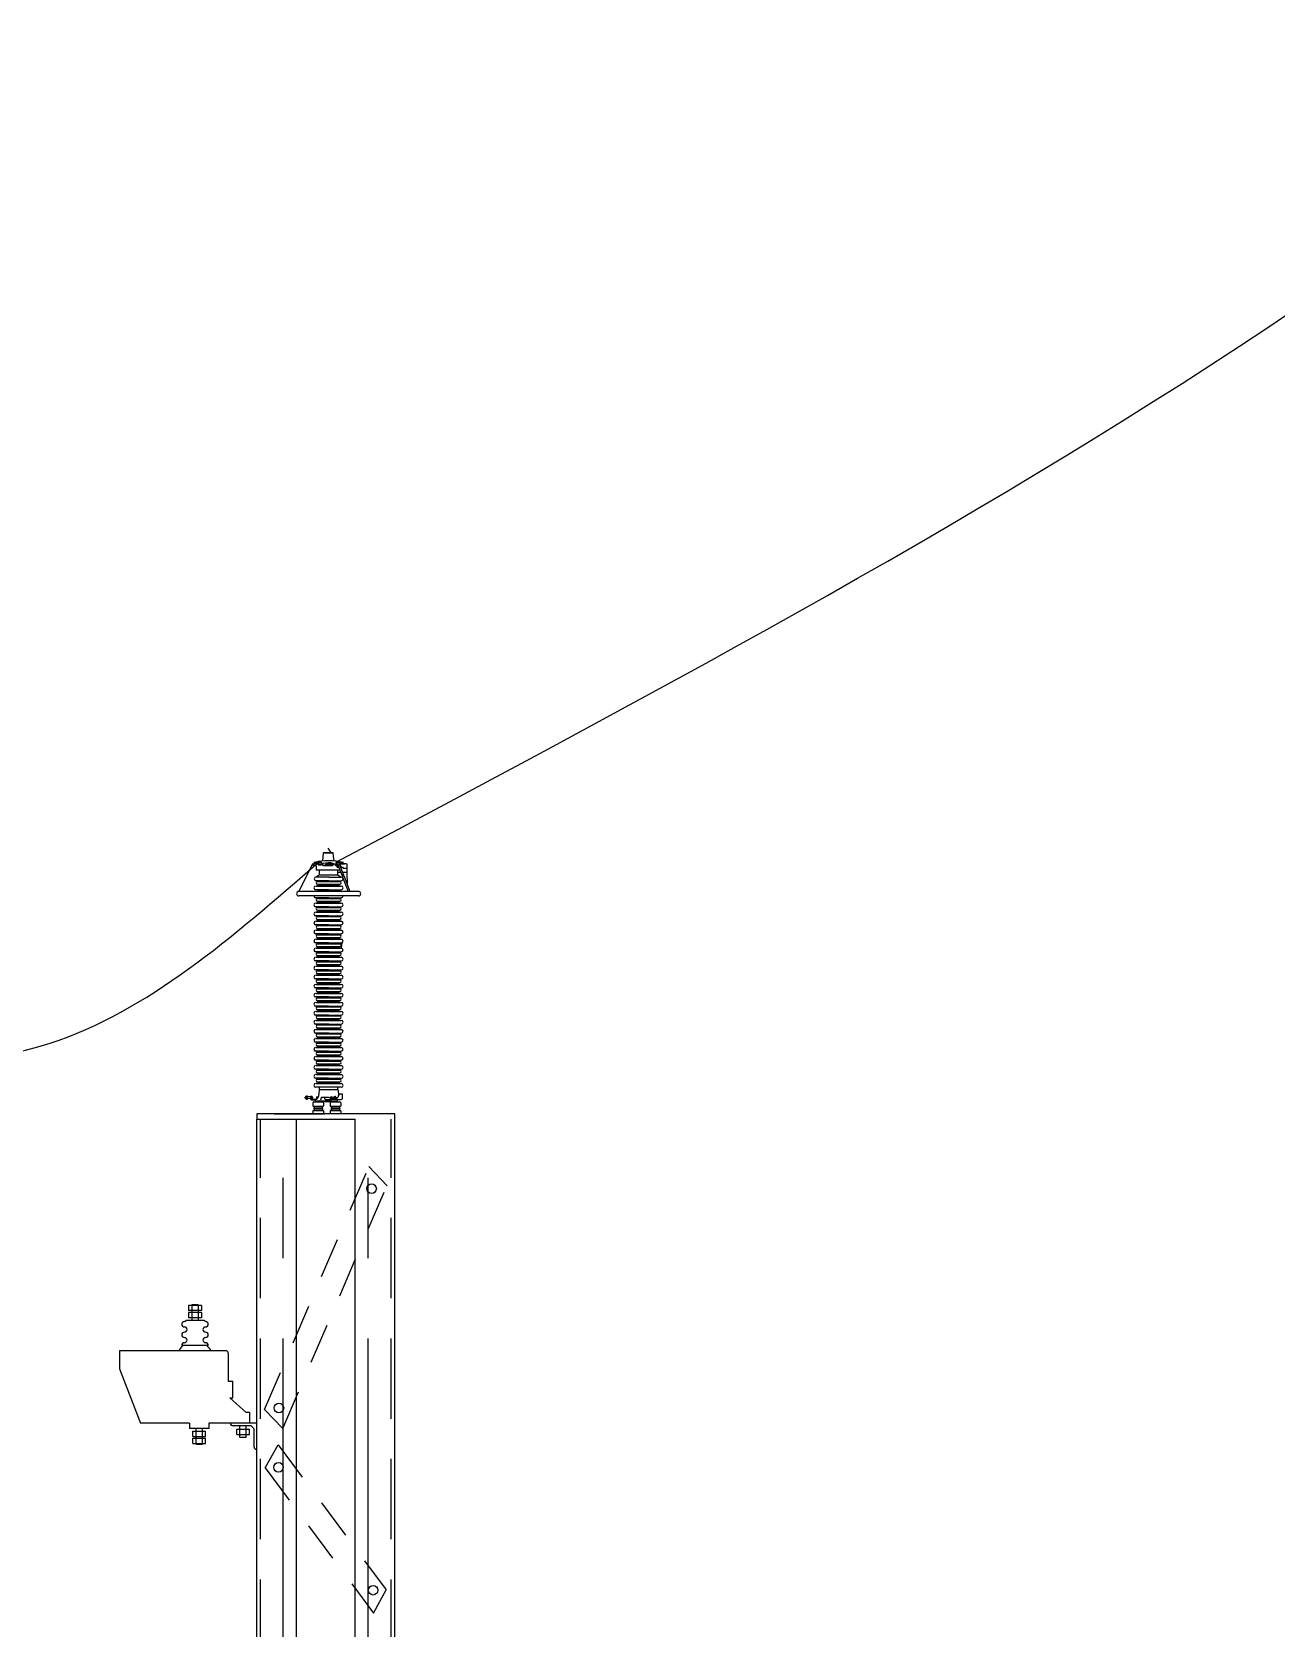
# Model space of a CAD drawing. Header units: inches. Extents: x 25.4 to 67.8, y 12.4 to 30.4.
# Drawn here: x 55.912 to 59.784, y 17.598 to 22.564 of the extents above; entities that cross this region are included whole.
import ezdxf

# ---------------------------------------------------------------- set-up
doc = ezdxf.new("R2010")
doc.units = ezdxf.units.IN
doc.header["$MEASUREMENT"] = 0
for name, pattern in [('CENTER', [2, 1.25, -0.25, 0.25, -0.25]), ('HIDDEN', [0.375, 0.25, -0.125]), ('HIDDEN2', [0.1875, 0.125, -0.0625])]:
    doc.linetypes.add(name, pattern=pattern)
for name, color, linetype in [('EST', 4, 'Continuous'), ('HUECO', 7, 'Continuous'), ('L50X5', 1, 'Continuous'), ('L75X7', 2, 'Continuous'), ('LAM10', 2, 'Continuous'), ('medidas', 3, 'Continuous'), ('OBJ', 7, 'Continuous')]:
    doc.layers.add(name, color=color, linetype=linetype)

msp = doc.modelspace()

# ---------------------------------------------------------------- linework, layer by layer
at = {"color": 2}
for p, q in [((56.78455, 19.97651), (56.74256, 19.89012)), ((56.78455, 19.97651), (56.81752, 19.97651)), ((56.78689, 19.97058), (56.7856, 19.97572)), ((56.7856, 19.97572), (56.81734, 19.97572)), ((56.78689, 19.97058), (56.79649, 19.97058)), ((56.78922, 19.98041), (56.80086, 19.98041)), ((56.79649, 19.97058), (56.79649, 19.95596)), ((56.80086, 19.98041), (56.80222, 19.97651)), ((56.80254, 19.98084), (56.8132, 19.98084)), ((56.80254, 19.98084), (56.80254, 19.97651)), ((56.80254, 19.97572), (56.80254, 19.9727)), ((56.80254, 19.9727), (56.8132, 19.9727)), ((56.80335, 19.98148), (56.80335, 19.98312)), ((56.80335, 19.98148), (56.81177, 19.98148)), ((56.80475, 19.98452), (56.81036, 19.98452)), ((56.80538, 19.98406), (56.80538, 19.98181)), ((56.808, 19.98406), (56.808, 19.98181)), ((56.81041, 19.98406), (56.81041, 19.98181)), ((56.81177, 19.98148), (56.81177, 19.98312)), ((56.8132, 19.98084), (56.8132, 19.9727)), ((56.81851, 20.00897), (56.81609, 19.98545)), ((56.81734, 19.97341), (56.81734, 19.97572)), ((56.81884, 19.96946), (56.81734, 19.97341)), ((56.81809, 19.97697), (56.81752, 19.97651)), ((56.84706, 19.97078), (56.81834, 19.97078)), ((56.84608, 19.96946), (56.81884, 19.96946)), ((56.84797, 20.01023), (56.81991, 20.01023)), ((56.82248, 20.01023), (56.84797, 20.01023)), ((56.82429, 19.97147), (56.82429, 19.97078)), ((56.85011, 19.97484), (56.82766, 19.97484)), ((56.85077, 19.97572), (56.84608, 19.96946)), ((56.84927, 19.97716), (56.85053, 19.97651)), ((56.85201, 19.98423), (56.84937, 20.00898)), ((56.85053, 19.97651), (56.86824, 19.97651)), ((56.85077, 19.97572), (56.8629, 19.97572)), ((56.856, 19.97058), (56.85729, 19.97572)), ((56.8629, 19.97572), (56.85729, 19.97572)), ((56.8629, 19.97572), (56.85729, 19.97572)), ((56.8629, 19.97572), (56.85729, 19.97572)), ((56.85772, 19.97463), (56.85772, 19.96935)), ((56.86332, 19.97463), (56.85772, 19.97463)), ((56.86535, 19.96935), (56.85772, 19.96935)), ((56.85869, 19.98038), (56.85869, 19.98202)), ((56.86711, 19.98038), (56.85869, 19.98038)), ((56.86002, 19.97463), (56.86002, 19.96935)), ((56.86004, 19.98296), (56.86004, 19.98072)), ((56.8657, 19.98343), (56.86009, 19.98343)), ((56.86052, 19.97572), (56.86052, 19.97463)), ((56.86052, 19.96935), (56.86052, 19.9668)), ((56.86306, 19.97529), (56.86054, 19.97555)), ((56.8632, 19.97494), (56.86054, 19.97521)), ((56.86236, 19.97463), (56.86054, 19.97482)), ((56.86561, 19.96866), (56.86054, 19.96918)), ((56.86575, 19.96831), (56.86054, 19.96884)), ((56.86591, 19.96789), (56.86054, 19.96844)), ((56.86605, 19.96753), (56.86054, 19.96809)), ((56.86619, 19.96717), (56.86054, 19.96775)), ((56.86641, 19.9668), (56.86054, 19.9674)), ((56.86548, 19.96902), (56.86223, 19.96935)), ((56.86293, 19.97565), (56.86225, 19.97572)), ((56.86246, 19.98296), (56.86246, 19.98072)), ((56.86259, 19.97651), (56.87637, 19.94071)), ((56.86335, 19.97463), (56.86335, 19.96935)), ((56.86508, 19.98296), (56.86508, 19.98072)), ((56.86711, 19.98038), (56.86711, 19.98202)), ((56.8696, 19.98041), (56.86824, 19.97651)), ((56.86824, 19.97651), (56.88148, 19.9421)), ((56.86854, 19.97572), (56.88485, 19.97572)), ((56.86964, 19.97572), (56.86854, 19.97572)), ((56.86964, 19.97572), (56.86854, 19.97572)), ((56.86964, 19.97572), (56.86854, 19.97572)), ((56.86964, 19.97572), (56.86854, 19.97572)), ((56.88123, 19.98041), (56.8696, 19.98041)), ((56.86964, 19.97572), (56.87318, 19.96615)), ((56.89012, 19.97572), (56.86999, 19.97572)), ((56.89012, 19.97572), (56.86999, 19.97572)), ((56.87406, 19.96744), (56.87271, 19.96742)), ((56.8728, 19.96467), (56.87318, 19.96615)), ((56.87318, 19.96615), (56.8782, 19.96615)), ((56.87493, 19.96615), (56.87406, 19.96744)), ((56.8782, 19.96615), (56.88048, 19.9625)), ((56.89326, 19.9625), (56.89326, 19.97258)), ((56.80715, 19.94192), (56.79592, 19.9349)), ((56.83523, 19.9349), (56.79592, 19.9349)), ((56.83523, 19.92367), (56.79592, 19.92367)), ((56.8705, 19.95596), (56.79649, 19.95596)), ((56.80013, 19.92086), (56.80715, 19.92367)), ((56.80013, 19.92086), (56.87033, 19.92086)), ((56.80715, 19.94192), (56.80715, 19.95596)), ((56.80715, 19.94192), (56.86331, 19.94192)), ((56.83523, 19.9349), (56.87454, 19.9349)), ((56.83523, 19.92367), (56.87454, 19.92367)), ((56.86331, 19.94192), (56.86331, 19.95596)), ((56.86331, 19.94192), (56.86331, 19.95596)), ((56.87306, 19.94932), (56.86331, 19.94932)), ((56.86331, 19.94192), (56.87454, 19.9349)), ((56.87033, 19.92086), (56.86331, 19.92367)), ((56.87637, 19.94071), (56.87723, 19.94199)), ((56.87723, 19.94199), (56.87856, 19.94119)), ((56.87754, 19.93766), (56.87856, 19.93919)), ((56.87754, 19.93766), (56.89583, 19.89012)), ((56.87856, 19.94119), (56.87949, 19.94239)), ((56.87856, 19.93919), (56.87989, 19.93839)), ((56.89139, 19.94932), (56.8787, 19.94932)), ((56.87949, 19.94239), (56.88148, 19.9421)), ((56.87989, 19.93839), (56.88083, 19.93959)), ((56.88048, 19.9625), (56.89326, 19.9625)), ((56.88083, 19.93959), (56.88254, 19.93935)), ((56.88254, 19.93935), (56.90148, 19.89012)), ((56.89139, 19.9625), (56.89139, 19.94932)), ((56.89139, 19.94932), (56.89289, 19.91244)), ((56.92789, 19.89012), (56.74256, 19.89012)), ((56.92789, 19.87608), (56.74256, 19.87608)), ((56.83523, 19.89558), (56.79469, 19.89558)), ((56.83523, 19.8708), (56.79469, 19.8708)), ((56.80715, 19.90962), (56.79592, 19.90681)), ((56.79592, 19.90681), (56.87454, 19.90681)), ((56.80715, 19.89276), (56.79659, 19.89012)), ((56.80013, 19.91243), (56.87033, 19.91243)), ((56.80013, 19.86799), (56.80715, 19.8708)), ((56.80013, 19.86799), (56.87033, 19.86799)), ((56.80715, 19.90962), (56.80715, 19.91243)), ((56.80715, 19.90962), (56.86331, 19.90962)), ((56.80715, 19.89276), (56.80715, 19.89558)), ((56.80715, 19.89276), (56.86331, 19.89276)), ((56.83523, 19.89558), (56.87454, 19.89558)), ((56.83523, 19.8708), (56.87454, 19.8708)), ((56.86331, 19.90962), (56.86331, 19.91243)), ((56.86331, 19.90962), (56.87454, 19.90681)), ((56.86331, 19.89276), (56.86331, 19.89558)), ((56.86331, 19.89276), (56.87387, 19.89012)), ((56.87033, 19.86799), (56.86331, 19.8708)), ((56.89356, 19.89603), (56.8938, 19.89012)), ((56.83523, 19.84271), (56.79469, 19.84271)), ((56.83523, 19.81462), (56.79469, 19.81462)), ((56.80715, 19.85675), (56.79592, 19.85394)), ((56.79592, 19.85394), (56.87454, 19.85394)), ((56.80715, 19.82866), (56.79592, 19.82585)), ((56.79592, 19.82585), (56.87454, 19.82585)), ((56.80013, 19.85957), (56.87033, 19.85957)), ((56.80013, 19.8399), (56.80715, 19.84271)), ((56.80013, 19.8399), (56.87033, 19.8399)), ((56.80013, 19.83148), (56.87033, 19.83148)), ((56.80013, 19.81181), (56.80715, 19.81462)), ((56.80715, 19.85675), (56.80715, 19.85957)), ((56.80715, 19.85675), (56.86331, 19.85675)), ((56.80715, 19.82866), (56.80715, 19.83148)), ((56.80715, 19.82866), (56.86331, 19.82866)), ((56.83523, 19.84271), (56.87454, 19.84271)), ((56.83523, 19.81462), (56.87454, 19.81462)), ((56.86331, 19.85675), (56.86331, 19.85957)), ((56.86331, 19.85675), (56.87454, 19.85394)), ((56.87033, 19.8399), (56.86331, 19.84271)), ((56.86331, 19.82866), (56.86331, 19.83148)), ((56.86331, 19.82866), (56.87454, 19.82585)), ((56.87033, 19.81181), (56.86331, 19.81462)), ((56.83523, 19.78653), (56.79469, 19.78653)), ((56.80715, 19.80057), (56.79592, 19.79777)), ((56.79592, 19.79777), (56.87454, 19.79777)), ((56.80715, 19.77249), (56.79592, 19.76968)), ((56.79592, 19.76968), (56.87454, 19.76968)), ((56.80013, 19.81181), (56.87033, 19.81181)), ((56.80013, 19.80339), (56.87033, 19.80339)), ((56.80013, 19.78373), (56.80715, 19.78653)), ((56.80013, 19.78373), (56.87033, 19.78373)), ((56.80013, 19.7753), (56.87033, 19.7753)), ((56.80715, 19.80057), (56.80715, 19.80339)), ((56.80715, 19.80057), (56.86331, 19.80057)), ((56.80715, 19.77249), (56.80715, 19.7753)), ((56.80715, 19.77249), (56.86331, 19.77249)), ((56.83523, 19.78653), (56.87454, 19.78653)), ((56.86331, 19.80057), (56.86331, 19.80339)), ((56.86331, 19.80057), (56.87454, 19.79777)), ((56.87033, 19.78373), (56.86331, 19.78653)), ((56.86331, 19.77249), (56.86331, 19.7753)), ((56.86331, 19.77249), (56.87454, 19.76968)), ((56.83523, 19.75845), (56.79469, 19.75845)), ((56.83523, 19.73036), (56.79469, 19.73036)), ((56.80715, 19.7444), (56.79592, 19.74159)), ((56.79592, 19.74159), (56.87454, 19.74159)), ((56.80715, 19.71631), (56.79592, 19.7135)), ((56.80013, 19.75564), (56.80715, 19.75845)), ((56.80013, 19.75564), (56.87033, 19.75564)), ((56.80013, 19.74721), (56.87033, 19.74721)), ((56.80013, 19.72755), (56.80715, 19.73036)), ((56.80013, 19.72755), (56.87033, 19.72755)), ((56.80013, 19.71913), (56.87033, 19.71913)), ((56.80715, 19.7444), (56.80715, 19.74721)), ((56.80715, 19.7444), (56.86331, 19.7444)), ((56.80715, 19.71631), (56.80715, 19.71913)), ((56.80715, 19.71631), (56.86331, 19.71631)), ((56.83523, 19.75845), (56.87454, 19.75845)), ((56.83523, 19.73036), (56.87454, 19.73036)), ((56.87033, 19.75564), (56.86331, 19.75845)), ((56.86331, 19.7444), (56.86331, 19.74721)), ((56.86331, 19.7444), (56.87454, 19.74159)), ((56.87033, 19.72755), (56.86331, 19.73036)), ((56.86331, 19.71631), (56.86331, 19.71913)), ((56.86331, 19.71631), (56.87454, 19.7135)), ((56.87484, 19.71349), (56.87754, 19.73122)), ((56.83523, 19.70227), (56.79469, 19.70227)), ((56.83523, 19.67418), (56.79469, 19.67418)), ((56.79592, 19.7135), (56.87454, 19.7135)), ((56.80715, 19.68822), (56.79592, 19.68541)), ((56.79592, 19.68541), (56.87454, 19.68541)), ((56.80013, 19.69946), (56.80715, 19.70227)), ((56.80013, 19.69946), (56.87033, 19.69946)), ((56.80013, 19.69104), (56.87033, 19.69104)), ((56.80013, 19.67137), (56.80715, 19.67418)), ((56.80013, 19.67137), (56.87033, 19.67137)), ((56.80715, 19.68822), (56.80715, 19.69104)), ((56.80715, 19.68822), (56.86331, 19.68822)), ((56.83523, 19.70227), (56.87454, 19.70227)), ((56.83523, 19.67418), (56.87454, 19.67418)), ((56.87033, 19.69946), (56.86331, 19.70227)), ((56.86331, 19.68822), (56.86331, 19.69104)), ((56.86331, 19.68822), (56.87454, 19.68541)), ((56.87033, 19.67137), (56.86331, 19.67418)), ((56.83523, 19.64609), (56.79469, 19.64609)), ((56.83523, 19.61801), (56.79469, 19.61801)), ((56.80715, 19.66013), (56.79592, 19.65733)), ((56.79592, 19.65733), (56.87454, 19.65733)), ((56.80715, 19.63205), (56.79592, 19.62924)), ((56.79592, 19.62924), (56.87454, 19.62924)), ((56.80013, 19.66295), (56.87033, 19.66295)), ((56.80013, 19.64329), (56.80715, 19.64609)), ((56.80013, 19.64329), (56.87033, 19.64329)), ((56.80013, 19.63486), (56.87033, 19.63486)), ((56.80013, 19.6152), (56.80715, 19.61801)), ((56.80013, 19.6152), (56.87033, 19.6152)), ((56.80715, 19.66013), (56.80715, 19.66295)), ((56.80715, 19.66013), (56.86331, 19.66013)), ((56.80715, 19.63205), (56.80715, 19.63486)), ((56.80715, 19.63205), (56.86331, 19.63205)), ((56.83523, 19.64609), (56.87454, 19.64609)), ((56.83523, 19.61801), (56.87454, 19.61801)), ((56.86331, 19.66013), (56.86331, 19.66295)), ((56.86331, 19.66013), (56.87454, 19.65733)), ((56.87033, 19.64329), (56.86331, 19.64609)), ((56.86331, 19.63205), (56.86331, 19.63486)), ((56.86331, 19.63205), (56.87454, 19.62924)), ((56.87033, 19.6152), (56.86331, 19.61801)), ((56.83523, 19.58992), (56.79469, 19.58992)), ((56.80715, 19.60396), (56.79592, 19.60115)), ((56.79592, 19.60115), (56.87454, 19.60115)), ((56.80715, 19.57587), (56.79592, 19.57306)), ((56.79592, 19.57306), (56.87454, 19.57306)), ((56.80013, 19.60677), (56.87033, 19.60677)), ((56.80013, 19.58711), (56.80715, 19.58992)), ((56.80013, 19.58711), (56.87033, 19.58711)), ((56.80013, 19.57869), (56.87033, 19.57869)), ((56.80715, 19.60396), (56.80715, 19.60677)), ((56.80715, 19.60396), (56.86331, 19.60396)), ((56.80715, 19.57587), (56.80715, 19.57869)), ((56.80715, 19.57587), (56.86331, 19.57587)), ((56.83523, 19.58992), (56.87454, 19.58992)), ((56.86331, 19.60396), (56.86331, 19.60677)), ((56.86331, 19.60396), (56.87454, 19.60115)), ((56.87033, 19.58711), (56.86331, 19.58992)), ((56.86331, 19.57587), (56.86331, 19.57869)), ((56.86331, 19.57587), (56.87454, 19.57306)), ((56.83523, 19.56183), (56.79469, 19.56183)), ((56.83523, 19.53374), (56.79469, 19.53374)), ((56.80715, 19.54778), (56.79592, 19.54497)), ((56.79592, 19.54497), (56.87454, 19.54497)), ((56.80715, 19.51969), (56.79592, 19.51689)), ((56.79592, 19.51689), (56.87454, 19.51689)), ((56.80013, 19.55902), (56.80715, 19.56183)), ((56.80013, 19.55902), (56.87033, 19.55902)), ((56.80013, 19.5506), (56.87033, 19.5506)), ((56.80013, 19.53093), (56.80715, 19.53374)), ((56.80013, 19.53093), (56.87033, 19.53093)), ((56.80013, 19.52251), (56.87033, 19.52251)), ((56.80715, 19.54778), (56.80715, 19.5506)), ((56.80715, 19.54778), (56.86331, 19.54778)), ((56.80715, 19.51969), (56.80715, 19.52251)), ((56.80715, 19.51969), (56.86331, 19.51969)), ((56.83523, 19.56183), (56.87454, 19.56183)), ((56.83523, 19.53374), (56.87454, 19.53374)), ((56.87033, 19.55902), (56.86331, 19.56183)), ((56.86331, 19.54778), (56.86331, 19.5506)), ((56.86331, 19.54778), (56.87454, 19.54497)), ((56.87033, 19.53093), (56.86331, 19.53374)), ((56.86331, 19.51969), (56.86331, 19.52251)), ((56.86331, 19.51969), (56.87454, 19.51689)), ((56.83523, 19.50565), (56.79469, 19.50565)), ((56.83523, 19.47757), (56.79469, 19.47757)), ((56.80715, 19.49161), (56.79592, 19.4888)), ((56.79592, 19.4888), (56.87454, 19.4888)), ((56.80013, 19.50285), (56.80715, 19.50565)), ((56.80013, 19.50285), (56.87033, 19.50285)), ((56.80013, 19.49442), (56.87033, 19.49442)), ((56.80013, 19.47476), (56.80715, 19.47757)), ((56.80013, 19.47476), (56.87033, 19.47476)), ((56.80013, 19.46633), (56.87033, 19.46633)), ((56.80715, 19.49161), (56.80715, 19.49442)), ((56.80715, 19.49161), (56.86331, 19.49161)), ((56.80715, 19.46352), (56.80715, 19.46633)), ((56.83523, 19.50565), (56.87454, 19.50565)), ((56.83523, 19.47757), (56.87454, 19.47757)), ((56.87033, 19.50285), (56.86331, 19.50565)), ((56.86331, 19.49161), (56.86331, 19.49442)), ((56.86331, 19.49161), (56.87454, 19.4888)), ((56.87033, 19.47476), (56.86331, 19.47757)), ((56.86331, 19.46352), (56.86331, 19.46633)), ((56.83523, 19.44948), (56.79469, 19.44948)), ((56.83523, 19.42139), (56.79469, 19.42139)), ((56.80715, 19.46352), (56.79592, 19.46071)), ((56.79592, 19.46071), (56.87454, 19.46071)), ((56.80715, 19.43543), (56.79592, 19.43262)), ((56.79592, 19.43262), (56.87454, 19.43262)), ((56.80013, 19.44667), (56.80715, 19.44948)), ((56.80013, 19.44667), (56.87033, 19.44667)), ((56.80013, 19.43825), (56.87033, 19.43825)), ((56.80013, 19.41858), (56.80715, 19.42139)), ((56.80013, 19.41858), (56.87033, 19.41858)), ((56.80715, 19.46352), (56.86331, 19.46352)), ((56.80715, 19.43543), (56.80715, 19.43825)), ((56.80715, 19.43543), (56.86331, 19.43543)), ((56.83523, 19.44948), (56.87454, 19.44948)), ((56.83523, 19.42139), (56.87454, 19.42139)), ((56.86331, 19.46352), (56.87454, 19.46071)), ((56.87033, 19.44667), (56.86331, 19.44948)), ((56.86331, 19.43543), (56.86331, 19.43825)), ((56.86331, 19.43543), (56.87454, 19.43262)), ((56.87033, 19.41858), (56.86331, 19.42139)), ((56.83523, 19.3933), (56.79469, 19.3933)), ((56.80715, 19.40734), (56.79592, 19.40453)), ((56.79592, 19.40453), (56.87454, 19.40453)), ((56.80715, 19.37925), (56.79592, 19.37645)), ((56.79592, 19.37645), (56.87454, 19.37645)), ((56.80013, 19.41016), (56.87033, 19.41016)), ((56.80013, 19.39049), (56.80715, 19.3933)), ((56.80013, 19.39049), (56.87033, 19.39049)), ((56.80013, 19.38207), (56.87033, 19.38207)), ((56.80715, 19.40734), (56.80715, 19.41016)), ((56.80715, 19.40734), (56.86331, 19.40734)), ((56.80715, 19.37925), (56.80715, 19.38207)), ((56.80715, 19.37925), (56.86331, 19.37925)), ((56.83523, 19.3933), (56.87454, 19.3933)), ((56.86331, 19.40734), (56.86331, 19.41016)), ((56.86331, 19.40734), (56.87454, 19.40453)), ((56.87033, 19.39049), (56.86331, 19.3933)), ((56.86331, 19.37925), (56.86331, 19.38207)), ((56.86331, 19.37925), (56.87454, 19.37645)), ((56.83523, 19.36521), (56.79469, 19.36521)), ((56.83523, 19.33713), (56.79469, 19.33713)), ((56.80715, 19.35117), (56.79592, 19.34836)), ((56.79592, 19.34836), (56.87454, 19.34836)), ((56.80715, 19.32308), (56.79592, 19.32027)), ((56.79592, 19.32027), (56.87454, 19.32027)), ((56.80013, 19.36241), (56.80715, 19.36521)), ((56.80013, 19.36241), (56.87033, 19.36241)), ((56.80013, 19.35398), (56.87033, 19.35398)), ((56.80013, 19.33432), (56.80715, 19.33713)), ((56.80013, 19.33432), (56.87033, 19.33432)), ((56.80013, 19.32589), (56.87033, 19.32589)), ((56.80715, 19.35117), (56.80715, 19.35398)), ((56.80715, 19.35117), (56.86331, 19.35117)), ((56.80715, 19.32308), (56.80715, 19.32589)), ((56.80715, 19.32308), (56.86331, 19.32308)), ((56.83523, 19.36521), (56.87454, 19.36521)), ((56.83523, 19.33713), (56.87454, 19.33713)), ((56.87033, 19.36241), (56.86331, 19.36521)), ((56.86331, 19.35117), (56.86331, 19.35398)), ((56.86331, 19.35117), (56.87454, 19.34836)), ((56.87033, 19.33432), (56.86331, 19.33713)), ((56.86331, 19.32308), (56.86331, 19.32589)), ((56.86331, 19.32308), (56.87454, 19.32027)), ((56.83523, 19.30904), (56.79469, 19.30904)), ((56.87454, 19.28095), (56.79469, 19.28095)), ((56.80715, 19.29499), (56.79592, 19.29218)), ((56.79592, 19.29218), (56.87454, 19.29218)), ((56.80013, 19.30623), (56.80715, 19.30904)), ((56.80013, 19.30623), (56.87033, 19.30623)), ((56.80013, 19.29781), (56.87033, 19.29781)), ((56.80715, 19.29499), (56.80715, 19.29781)), ((56.80715, 19.29499), (56.86331, 19.29499)), ((56.80715, 19.27371), (56.80715, 19.28095)), ((56.80715, 19.27371), (56.86331, 19.27371)), ((56.83523, 19.30904), (56.87454, 19.30904)), ((56.87033, 19.30623), (56.86331, 19.30904)), ((56.86331, 19.29499), (56.86331, 19.29781)), ((56.86331, 19.29499), (56.87454, 19.29218)), ((56.86331, 19.27371), (56.86331, 19.28095))]:
    msp.add_line(p, q, dxfattribs=at)
msp.add_lwpolyline([(56.83267, 20.02466), (56.84274, 20.00951)], dxfattribs=at)
for centre, radius, start, end in [((56.83523, 19.77562), 0.20989, 77.33911, 102.66089), ((56.80329, 19.98089), 0.000584, 84.27774, 185.20028), ((56.80475, 19.98312), 0.0014, 90, 180), ((56.81036, 19.98312), 0.0014, 0, 90), ((56.81183, 19.98089), 0.000584, 354.79972, 95.72226), ((56.83402, 19.9205), 0.05868, 74.93724, 105.75271), ((56.81991, 20.00883), 0.0014, 90, 174.12384), ((56.82766, 19.97147), 0.00337, 90, 180), ((56.84797, 20.00883), 0.0014, 6.10124, 90), ((56.85863, 19.9798), 0.000584, 84.27774, 185.20028), ((56.86009, 19.98202), 0.0014, 90, 180), ((56.86346, 19.96951), 0.004, 222.53752, 317.46248), ((56.8657, 19.98202), 0.0014, 0, 90), ((56.86717, 19.9798), 0.000584, 354.79972, 95.72226), ((56.89012, 19.97258), 0.00314, 360, 90), ((56.79592, 19.92928), 0.00562, 90, 270), ((56.80013, 19.91665), 0.00421, 90, 270), ((56.87033, 19.91665), 0.00421, 270, 90), ((56.87454, 19.92928), 0.00562, 270, 90), ((56.74256, 19.8831), 0.00702, 90, 270), ((56.79469, 19.9012), 0.00562, 90, 270), ((56.79469, 19.87641), 0.00562, 183.37421, 270), ((56.80013, 19.86378), 0.00421, 90, 270), ((56.87033, 19.86378), 0.00421, 270, 90), ((56.87454, 19.9012), 0.00562, 270, 90), ((56.87454, 19.87641), 0.00562, 270, 356.62579), ((56.92789, 19.8831), 0.00702, 270, 90), ((56.79469, 19.84833), 0.00562, 90, 270), ((56.79469, 19.82024), 0.00562, 90, 270), ((56.80013, 19.83569), 0.00421, 90, 270), ((56.87033, 19.83569), 0.00421, 270, 90), ((56.87454, 19.84833), 0.00562, 270, 90), ((56.87454, 19.82024), 0.00562, 270, 90), ((56.79469, 19.79215), 0.00562, 90, 270), ((56.79469, 19.76406), 0.00562, 90, 270), ((56.80013, 19.8076), 0.00421, 90, 270), ((56.80013, 19.77951), 0.00421, 90, 270), ((56.87033, 19.8076), 0.00421, 270, 90), ((56.87033, 19.77951), 0.00421, 270, 90), ((56.87454, 19.79215), 0.00562, 270, 90), ((56.87454, 19.76406), 0.00562, 270, 90), ((56.79469, 19.73597), 0.00562, 90, 270), ((56.80013, 19.75143), 0.00421, 90, 270), ((56.80013, 19.72334), 0.00421, 90, 270), ((56.87033, 19.75143), 0.00421, 270, 90), ((56.87033, 19.72334), 0.00421, 270, 90), ((56.87454, 19.73597), 0.00562, 270, 90), ((56.79469, 19.70789), 0.00562, 90, 270), ((56.79469, 19.6798), 0.00562, 90, 270), ((56.80013, 19.69525), 0.00421, 90, 270), ((56.80013, 19.66716), 0.00421, 90, 270), ((56.87033, 19.69525), 0.00421, 270, 90), ((56.87033, 19.66716), 0.00421, 270, 90), ((56.87454, 19.70789), 0.00562, 270, 90), ((56.87454, 19.6798), 0.00562, 270, 90), ((56.79469, 19.65171), 0.00562, 90, 270), ((56.79469, 19.62362), 0.00562, 90, 270), ((56.80013, 19.63907), 0.00421, 90, 270), ((56.80013, 19.61099), 0.00421, 90, 270), ((56.87033, 19.63907), 0.00421, 270, 90), ((56.87033, 19.61099), 0.00421, 270, 90), ((56.87454, 19.65171), 0.00562, 270, 90), ((56.87454, 19.62362), 0.00562, 270, 90), ((56.79469, 19.59553), 0.00562, 90, 270), ((56.79469, 19.56745), 0.00562, 90, 270), ((56.80013, 19.5829), 0.00421, 90, 270), ((56.87033, 19.5829), 0.00421, 270, 90), ((56.87454, 19.59553), 0.00562, 270, 90), ((56.87454, 19.56745), 0.00562, 270, 90), ((56.79469, 19.53936), 0.00562, 90, 270), ((56.79469, 19.51127), 0.00562, 90, 270), ((56.80013, 19.55481), 0.00421, 90, 270), ((56.80013, 19.52672), 0.00421, 90, 270), ((56.87033, 19.55481), 0.00421, 270, 90), ((56.87033, 19.52672), 0.00421, 270, 90), ((56.87454, 19.53936), 0.00562, 270, 90), ((56.87454, 19.51127), 0.00562, 270, 90), ((56.79469, 19.48318), 0.00562, 90, 270), ((56.80013, 19.49863), 0.00421, 90, 270), ((56.80013, 19.47055), 0.00421, 90, 270), ((56.87033, 19.49863), 0.00421, 270, 90), ((56.87033, 19.47055), 0.00421, 270, 90), ((56.87454, 19.48318), 0.00562, 270, 90), ((56.79469, 19.45509), 0.00562, 90, 270), ((56.79469, 19.42701), 0.00562, 90, 270), ((56.80013, 19.44246), 0.00421, 90, 270), ((56.80013, 19.41437), 0.00421, 90, 270), ((56.87033, 19.44246), 0.00421, 270, 90), ((56.87033, 19.41437), 0.00421, 270, 90), ((56.87454, 19.45509), 0.00562, 270, 90), ((56.87454, 19.42701), 0.00562, 270, 90), ((56.79469, 19.39892), 0.00562, 90, 270), ((56.79469, 19.37083), 0.00562, 90, 270), ((56.80013, 19.38628), 0.00421, 90, 270), ((56.87033, 19.38628), 0.00421, 270, 90), ((56.87454, 19.39892), 0.00562, 270, 90), ((56.87454, 19.37083), 0.00562, 270, 90), ((56.79469, 19.34274), 0.00562, 90, 270), ((56.79469, 19.31465), 0.00562, 90, 270), ((56.80013, 19.35819), 0.00421, 90, 270), ((56.80013, 19.33011), 0.00421, 90, 270), ((56.87033, 19.35819), 0.00421, 270, 90), ((56.87033, 19.33011), 0.00421, 270, 90), ((56.87454, 19.34274), 0.00562, 270, 90), ((56.87454, 19.31465), 0.00562, 270, 90), ((56.79469, 19.28657), 0.00562, 90, 270), ((56.80013, 19.30202), 0.00421, 90, 270), ((56.87033, 19.30202), 0.00421, 270, 90), ((56.87454, 19.28657), 0.00562, 270, 90)]:
    msp.add_arc(centre, radius, start, end, dxfattribs=at)
at = {"layer": 'EST', "color": 2}
for p, q in [((56.43896, 18.60238), (56.39947, 18.60238)), ((56.39947, 18.60238), (56.39947, 18.58592)), ((56.43896, 18.58592), (56.39947, 18.58592)), ((56.39947, 18.57986), (56.39947, 18.56341)), ((56.43896, 18.57986), (56.39947, 18.57986)), ((56.42909, 18.60454), (56.40934, 18.60454)), ((56.40934, 18.60454), (56.40934, 18.55518)), ((56.42909, 18.60454), (56.42909, 18.55518)), ((56.43896, 18.60238), (56.43896, 18.58592)), ((56.43896, 18.57986), (56.43896, 18.56341)), ((56.38631, 18.55189), (56.39125, 18.55518)), ((56.44718, 18.55518), (56.39125, 18.55518)), ((56.43896, 18.56341), (56.39947, 18.56341)), ((56.45212, 18.55189), (56.44718, 18.55518)), ((56.46035, 18.47785), (56.37808, 18.47785)), ((56.18392, 18.46139), (56.18392, 18.40504)), ((56.51465, 18.46139), (56.18392, 18.46139)), ((56.52288, 18.45317), (56.52288, 18.36633)), ((56.18392, 18.40504), (56.24974, 18.23597)), ((56.52288, 18.36633), (56.53718, 18.36633)), ((56.53718, 18.31515), (56.53718, 18.36633)), ((56.57882, 18.26888), (56.52731, 18.31515)), ((56.52731, 18.31515), (56.53718, 18.31515)), ((56.40249, 18.23597), (56.24974, 18.23597)), ((56.40249, 18.23597), (56.40249, 18.21952)), ((56.46227, 18.23597), (56.46227, 18.21952)), ((56.55908, 18.23597), (56.46227, 18.23597)), ((56.55908, 18.19145), (56.55908, 18.22774)), ((56.58869, 18.26888), (56.57882, 18.26888)), ((56.58869, 18.23597), (56.57882, 18.23597)), ((56.57882, 18.19145), (56.57882, 18.22774)), ((56.58869, 18.26888), (56.58869, 18.23597)), ((56.46227, 18.21952), (56.40249, 18.21952)), ((56.41263, 18.21129), (56.45212, 18.21129)), ((56.41263, 18.19484), (56.41263, 18.21129)), ((56.41263, 18.19484), (56.45212, 18.19484)), ((56.41263, 18.17232), (56.41263, 18.18878)), ((56.41263, 18.18878), (56.45212, 18.18878)), ((56.42251, 18.17015), (56.42251, 18.21952)), ((56.44225, 18.17015), (56.44225, 18.21952)), ((56.45212, 18.19484), (56.45212, 18.21129)), ((56.45212, 18.17232), (56.45212, 18.18878)), ((56.5492, 18.21708), (56.58869, 18.21708)), ((56.5492, 18.20062), (56.5492, 18.21708)), ((56.5492, 18.20062), (56.58869, 18.20062)), ((56.57882, 18.19145), (56.55908, 18.19145)), ((56.58869, 18.20062), (56.58869, 18.21708)), ((56.41263, 18.17232), (56.45212, 18.17232)), ((56.42251, 18.17015), (56.44225, 18.17015))]:
    msp.add_line(p, q, dxfattribs=at)
at = {"layer": 'EST', "color": 2, "linetype": 'Continuous'}
for p, q in [((56.61168, 18.23597), (56.52941, 18.23597)), ((56.58864, 18.22774), (56.53763, 18.22774)), ((56.61168, 18.1537), (56.61168, 18.23597))]:
    msp.add_line(p, q, dxfattribs=at)
at = {"layer": 'EST', "color": 2, "const_width": 0.00373}
msp.add_lwpolyline([(56.76928, 19.24866), (56.75911, 19.24866)], dxfattribs=at)
at = {"layer": 'EST', "color": 2, "linetype": 'Continuous'}
msp.add_lwpolyline([(56.61168, 18.1537, -0.4142136), (56.60345, 18.16193), (56.60345, 18.21294)], format="xyb", dxfattribs=at)
at = {"layer": 'EST', "color": 2}
for centre, radius, start, end in [((56.38631, 18.54366), 0.00823, 90, 270), ((56.38631, 18.52721), 0.00823, 270, 90), ((56.45212, 18.52721), 0.00823, 90, 270), ((56.45212, 18.54366), 0.00823, 270, 90), ((56.29029, 18.53973), 0.11052, 314.86095, 325.94861), ((56.38631, 18.51076), 0.00823, 90, 270), ((56.38631, 18.47785), 0.00823, 90, 180), ((56.38631, 18.4943), 0.00823, 270, 90), ((56.45212, 18.4943), 0.00823, 90, 270), ((56.45212, 18.51076), 0.00823, 270, 90), ((56.45212, 18.47785), 0.00823, 0, 90), ((56.54814, 18.53973), 0.11052, 214.05139, 225.13905), ((56.51465, 18.45317), 0.00823, 360, 90)]:
    msp.add_arc(centre, radius, start, end, dxfattribs=at)
at = {"layer": 'EST', "color": 2, "linetype": 'Continuous'}
for centre, radius, start, end in [((56.53763, 18.23597), 0.00823, 180, 270), ((56.58864, 18.21294), 0.01481, 26.3878, 90), ((56.58864, 18.21294), 0.01481, 0, 26.3878)]:
    msp.add_arc(centre, radius, start, end, dxfattribs=at)
at = {"layer": 'HUECO', "color": 2}
for centre in [(56.9688, 18.96547), (56.68042, 18.28313), (56.67914, 18.09853), (56.97345, 17.71602)]:
    msp.add_circle(centre, 0.01481, dxfattribs=at)
at = {"layer": 'L50X5', "color": 2, "linetype": 'HIDDEN2'}
for p, q in [((56.6358, 18.27877), (56.9603, 19.03456)), ((57.01679, 18.97475), (56.9603, 19.03456)), ((56.69229, 18.21896), (57.01679, 18.97475)), ((56.69229, 18.21896), (56.6358, 18.27877)), ((56.63801, 18.09658), (56.67797, 18.1685)), ((56.67797, 18.1685), (57.01458, 17.71719)), ((56.63801, 18.09658), (56.97462, 17.64527)), ((56.97462, 17.64527), (57.01458, 17.71719))]:
    msp.add_line(p, q, dxfattribs=at)
at = {"layer": 'L75X7', "color": 2}
for p, q in [((56.61168, 15.24954), (56.61168, 19.18209)), ((56.73508, 15.24954), (56.73508, 19.18209)), ((56.91751, 15.24954), (56.91751, 19.18209)), ((57.04091, 15.24954), (57.04091, 19.18209))]:
    msp.add_line(p, q, dxfattribs=at)
at = {"layer": 'L75X7', "color": 2, "linetype": 'HIDDEN'}
for p, q in [((56.6232, 15.24954), (56.6232, 19.18209)), ((57.02939, 15.24954), (57.02939, 19.18209))]:
    msp.add_line(p, q, dxfattribs=at)
at = {"layer": 'L75X7', "color": 2, "linetype": 'CENTER'}
for p, q in [((56.69395, 15.24954), (56.69395, 19.18209)), ((56.95864, 15.24954), (56.95864, 19.18209))]:
    msp.add_line(p, q, dxfattribs=at)
at = {"layer": 'LAM10', "color": 2}
for p, q in [((57.04091, 19.19854), (56.61168, 19.19854)), ((56.61168, 19.19854), (56.61168, 19.18209)), ((56.61168, 19.18209), (56.91751, 19.18209)), ((57.04091, 19.18209), (57.04091, 19.19854))]:
    msp.add_line(p, q, dxfattribs=at)
at = {"layer": 'medidas'}
for points in [[(56.86009, 19.98202), (62.27374, 23.92928), (63.49161, 26.00031)], [(54.63784, 19.49786), (55.9681, 19.41818), (56.80329, 19.98089)]]:
    msp.add_spline(points, degree=3, dxfattribs=at)
at = {"layer": 'OBJ', "color": 2}
for p, q in [((56.80563, 19.27208), (56.80398, 19.25318)), ((56.80741, 19.27371), (56.86304, 19.27371)), ((56.86482, 19.27208), (56.86624, 19.25593)), ((56.76898, 19.25117), (56.76898, 19.25121)), ((56.76898, 19.24611), (56.76898, 19.24615)), ((56.77856, 19.25244), (56.76937, 19.25164)), ((56.77856, 19.24487), (56.76937, 19.24568)), ((56.77856, 19.25357), (56.78035, 19.25357)), ((56.77856, 19.24487), (56.77856, 19.25357)), ((56.78035, 19.24531), (56.78035, 19.25357)), ((56.78035, 19.25137), (56.78088, 19.25137)), ((56.78035, 19.24917), (56.78088, 19.24883)), ((56.78035, 19.24873), (56.78088, 19.24839)), ((56.78035, 19.24595), (56.78088, 19.24595)), ((56.78111, 19.25175), (56.78088, 19.25135)), ((56.78088, 19.24595), (56.78088, 19.25137)), ((56.78088, 19.25135), (56.78088, 19.24597)), ((56.78111, 19.24557), (56.78088, 19.24597)), ((56.78377, 19.25175), (56.78111, 19.25175)), ((56.78377, 19.24711), (56.78111, 19.24711)), ((56.78377, 19.24557), (56.78111, 19.24557)), ((56.78377, 19.2502), (56.78113, 19.2502)), ((56.78168, 19.24397), (56.79753, 19.24397)), ((56.78168, 19.24219), (56.79307, 19.24219)), ((56.78377, 19.25175), (56.784, 19.25135)), ((56.78377, 19.24557), (56.784, 19.24597)), ((56.784, 19.25135), (56.784, 19.24597)), ((56.784, 19.25044), (56.78443, 19.25044)), ((56.784, 19.24687), (56.78443, 19.24687)), ((56.78443, 19.25044), (56.78479, 19.25009)), ((56.78443, 19.25044), (56.78443, 19.24687)), ((56.78443, 19.24687), (56.78479, 19.24723)), ((56.78479, 19.24723), (56.78479, 19.25009)), ((56.78632, 19.23257), (56.78632, 19.22295)), ((56.78715, 19.22211), (56.81812, 19.22211)), ((56.78925, 19.2355), (56.81603, 19.2355)), ((56.79008, 19.22211), (56.79008, 19.21795)), ((56.79283, 19.2415), (56.79314, 19.23801)), ((56.86122, 19.23801), (56.79296, 19.23801)), ((56.80662, 19.23801), (56.79314, 19.23801)), ((56.79648, 19.24247), (56.79372, 19.24247)), ((56.79575, 19.24535), (56.79575, 19.24426)), ((56.79575, 19.24535), (56.79803, 19.24535)), ((56.80398, 19.25318), (56.79648, 19.24247)), ((56.79725, 19.24824), (56.79725, 19.24558)), ((56.79725, 19.24558), (56.79765, 19.24535)), ((56.86127, 19.2355), (56.79726, 19.2355)), ((56.79743, 19.23801), (56.79743, 19.2355)), ((56.79765, 19.24847), (56.80147, 19.24847)), ((56.79765, 19.24535), (56.79928, 19.24535)), ((56.79766, 19.2505), (56.79855, 19.2514)), ((56.79766, 19.2505), (56.79766, 19.24842)), ((56.79766, 19.2505), (56.80302, 19.2505)), ((56.79766, 19.24872), (56.80164, 19.24872)), ((56.79803, 19.24535), (56.79928, 19.24535)), ((56.79853, 19.24827), (56.80133, 19.24827)), ((56.79855, 19.2514), (56.80212, 19.2514)), ((56.79855, 19.24961), (56.80212, 19.24961)), ((56.79879, 19.24824), (56.79879, 19.2456)), ((56.80302, 19.2505), (56.80212, 19.2514)), ((56.81212, 19.24829), (56.81007, 19.24066)), ((56.83523, 19.24961), (56.81384, 19.24961)), ((56.81519, 19.22211), (56.81519, 19.21795)), ((56.81896, 19.23257), (56.81896, 19.22295)), ((56.82184, 19.24961), (56.82184, 19.24691)), ((56.82584, 19.24292), (56.84284, 19.24292)), ((56.83523, 19.24961), (56.83967, 19.24961)), ((56.83523, 19.24961), (56.83967, 19.24961)), ((56.84007, 19.23257), (56.84007, 19.22295)), ((56.84091, 19.22211), (56.87187, 19.22211)), ((56.84415, 19.23801), (56.8414, 19.24829)), ((56.8422, 19.25318), (56.84699, 19.24247)), ((56.86205, 19.24247), (56.84296, 19.24247)), ((56.843, 19.2355), (56.86978, 19.2355)), ((56.84384, 19.22211), (56.84384, 19.21795)), ((56.84415, 19.25318), (56.84895, 19.24247)), ((56.86205, 19.23801), (56.84415, 19.23801)), ((56.84415, 19.23801), (56.84415, 19.23801)), ((56.84971, 19.24771), (56.84971, 19.24399)), ((56.85892, 19.24357), (56.84978, 19.24357)), ((56.84978, 19.24357), (56.84978, 19.24247)), ((56.85892, 19.24247), (56.84978, 19.24247)), ((56.85782, 19.24814), (56.85087, 19.24814)), ((56.85782, 19.24357), (56.85087, 19.24357)), ((56.85167, 19.24827), (56.85702, 19.24827)), ((56.85169, 19.2505), (56.85258, 19.2514)), ((56.85169, 19.2505), (56.85705, 19.2505)), ((56.85169, 19.2505), (56.85169, 19.24814)), ((56.85169, 19.24872), (56.85705, 19.24872)), ((56.85203, 19.24771), (56.85203, 19.24399)), ((56.85256, 19.24827), (56.85613, 19.24827)), ((56.85258, 19.2514), (56.85615, 19.2514)), ((56.85258, 19.24961), (56.85615, 19.24961)), ((56.85456, 19.24357), (56.85376, 19.24247)), ((56.85501, 19.2514), (56.85399, 19.25318)), ((56.8548, 19.24357), (56.85399, 19.24247)), ((56.86205, 19.24247), (56.85595, 19.25318)), ((56.85705, 19.2505), (56.85615, 19.2514)), ((56.85666, 19.24771), (56.85666, 19.24399)), ((56.85705, 19.2505), (56.85705, 19.24814)), ((56.85798, 19.24961), (56.86406, 19.24961)), ((56.85892, 19.24357), (56.85892, 19.24247)), ((56.85898, 19.24771), (56.85898, 19.24399)), ((56.86009, 19.24247), (56.85898, 19.24442)), ((56.8618, 19.24292), (56.87364, 19.24292)), ((56.86205, 19.24247), (56.86205, 19.23801)), ((56.86205, 19.23801), (56.86205, 19.2355)), ((56.86406, 19.24961), (56.86853, 19.25942)), ((56.86624, 19.25593), (56.86406, 19.24961)), ((56.87807, 19.25942), (56.86853, 19.25942)), ((56.86895, 19.22211), (56.86895, 19.21795)), ((56.87271, 19.23257), (56.87271, 19.22295)), ((56.87807, 19.24734), (56.87807, 19.25942)), ((56.66556, 19.19854), (56.82249, 19.19854)), ((56.78632, 19.20788), (56.78632, 19.19826)), ((56.78715, 19.20872), (56.81812, 19.20872)), ((56.78925, 19.21628), (56.78925, 19.21454)), ((56.78957, 19.21693), (56.8157, 19.21693)), ((56.78957, 19.2139), (56.8157, 19.2139)), ((56.79008, 19.21288), (56.79008, 19.20872)), ((56.81519, 19.21288), (56.81519, 19.20872)), ((56.81603, 19.21628), (56.81603, 19.21454)), ((56.81896, 19.20788), (56.81896, 19.19826)), ((56.84007, 19.20788), (56.84007, 19.19826)), ((56.84091, 19.20872), (56.87187, 19.20872)), ((56.843, 19.21628), (56.843, 19.21454)), ((56.84333, 19.21693), (56.86946, 19.21693)), ((56.84333, 19.2139), (56.86946, 19.2139)), ((56.84384, 19.21288), (56.84384, 19.20872)), ((56.86895, 19.21288), (56.86895, 19.20872)), ((56.86978, 19.21628), (56.86978, 19.21454)), ((56.87271, 19.20788), (56.87271, 19.19826))]:
    msp.add_line(p, q, dxfattribs=at)
msp.add_circle((56.76696, 19.24866), 0.00233, dxfattribs=at)
for centre, radius, start, end in [((56.80741, 19.27192), 0.00178, 90, 175), ((56.86304, 19.27192), 0.00178, 5, 90), ((56.76696, 19.24866), 0.0049, 39.2397, 320.7603), ((56.7694, 19.25121), 0.000428, 95, 180), ((56.76696, 19.24866), 0.00322, 308.83968, 51.16032), ((56.7694, 19.24611), 0.000428, 180, 265), ((56.78168, 19.24531), 0.00312, 180, 270), ((56.78168, 19.24531), 0.00134, 180, 270), ((56.78229, 19.25098), 0.00141, 146.69047, 213.30953), ((56.78579, 19.24866), 0.0049, 161.62385, 198.37615), ((56.78229, 19.24634), 0.00141, 146.69047, 213.30953), ((56.7791, 19.24866), 0.0049, 341.62385, 18.37615), ((56.78259, 19.25098), 0.00141, 326.69047, 33.30953), ((56.78259, 19.24634), 0.00141, 326.69047, 33.30953), ((56.78925, 19.23257), 0.00293, 90, 180), ((56.78715, 19.22295), 0.000837, 180, 270), ((56.78881, 19.21795), 0.00127, 306.63921, 0), ((56.79372, 19.24158), 0.000892, 90, 185), ((56.79802, 19.24706), 0.00141, 56.69047, 123.30953), ((56.79802, 19.24676), 0.00141, 236.69047, 303.30953), ((56.80034, 19.24357), 0.0049, 77.65917, 108.37615), ((56.80034, 19.25025), 0.0049, 251.62385, 258.41059), ((56.80662, 19.24158), 0.00357, 270, 345), ((56.81384, 19.24783), 0.00178, 90, 165), ((56.81646, 19.21795), 0.00127, 180, 233.36079), ((56.81603, 19.23257), 0.00293, 0, 90), ((56.81812, 19.22295), 0.000837, 270, 0), ((56.82584, 19.24691), 0.004, 180, 270), ((56.83967, 19.24783), 0.00178, 15, 90), ((56.843, 19.23257), 0.00293, 90, 180), ((56.84091, 19.22295), 0.000837, 180, 270), ((56.84257, 19.21795), 0.00127, 306.63921, 0), ((56.85087, 19.24636), 0.00178, 49.44104, 130.55896), ((56.85087, 19.24535), 0.00178, 229.44104, 310.55896), ((56.85435, 19.24165), 0.00649, 69.06503, 110.93497), ((56.85435, 19.25005), 0.00649, 249.06503, 290.93497), ((56.85782, 19.24636), 0.00178, 49.44104, 130.55896), ((56.85782, 19.24535), 0.00178, 229.44104, 310.55896), ((56.87022, 19.21795), 0.00127, 180, 233.36079), ((56.86978, 19.23257), 0.00293, 0, 90), ((56.87187, 19.22295), 0.000837, 270, 0), ((56.87364, 19.24734), 0.00443, 270, 0), ((56.78715, 19.20788), 0.000837, 90, 180), ((56.79005, 19.21628), 0.000803, 126.63921, 180), ((56.79005, 19.21454), 0.000803, 180, 233.36079), ((56.78881, 19.21288), 0.00127, 0, 53.36079), ((56.81646, 19.21288), 0.00127, 126.63921, 180), ((56.81522, 19.21628), 0.000803, 0, 53.36079), ((56.81522, 19.21454), 0.000803, 306.63921, 0), ((56.81812, 19.20788), 0.000837, 0, 90), ((56.84091, 19.20788), 0.000837, 90, 180), ((56.84381, 19.21628), 0.000803, 126.63921, 180), ((56.84381, 19.21454), 0.000803, 180, 233.36079), ((56.84257, 19.21288), 0.00127, 0, 53.36079), ((56.87022, 19.21288), 0.00127, 126.63921, 180), ((56.86898, 19.21628), 0.000803, 0, 53.36079), ((56.86898, 19.21454), 0.000803, 306.63921, 0), ((56.87187, 19.20788), 0.000837, 0, 90)]:
    msp.add_arc(centre, radius, start, end, dxfattribs=at)

doc.saveas('drawing.dxf')
